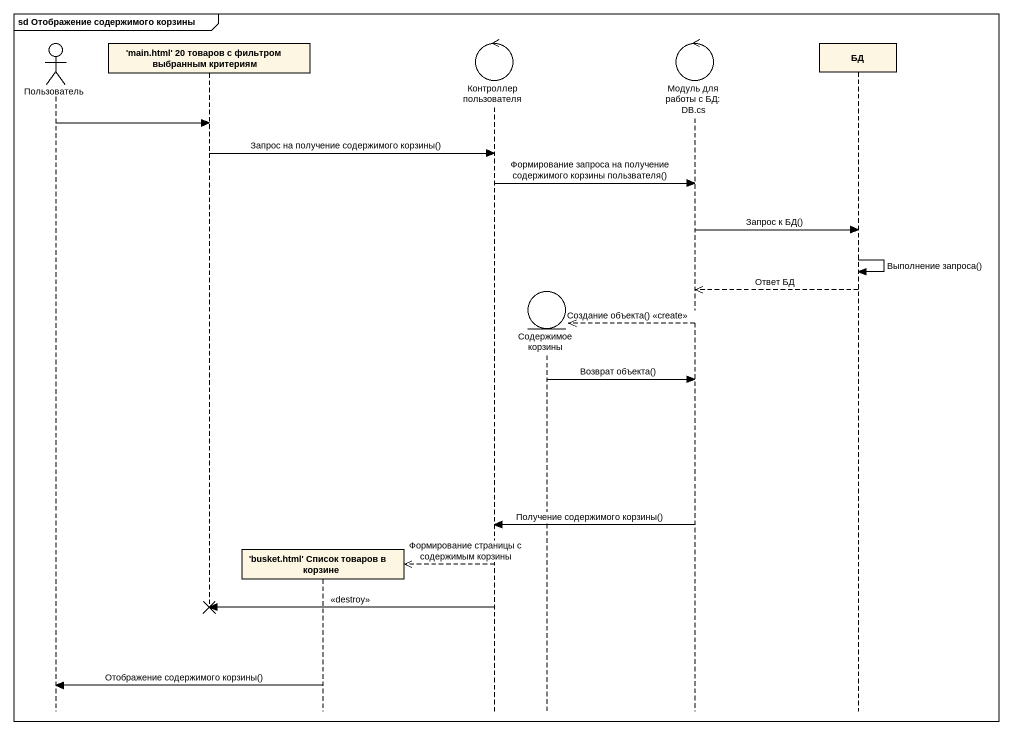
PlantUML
@startuml
mainframe sd Отображение содержимого корзины
hide footbox
actor Пользователь
participant "'main.html' 20 товаров c фильтром выбранным критериям" as main_html_20_товаров_c
participant "'busket.html' Cписок товаров в корзине" as busket_html_Cписок_товаров
control "Контроллер пользователя" as Контроллер_пользователя
entity "Содержимое корзины" as Содержимое_корзины
control "Модуль для работы с БД: DB.cs" as Модуль_для_работы_с_БД_DB_cs
participant БД

Пользователь -> main_html_20_товаров_c
main_html_20_товаров_c -> Контроллер_пользователя : Запрос на получение содержимого корзины()
Контроллер_пользователя -> Модуль_для_работы_с_БД_DB_cs : Формирование запроса на получение содержимого корзины пользвателя()
Модуль_для_работы_с_БД_DB_cs -> БД : Запрос к БД()
БД -> БД : Выполнение запроса()
БД -->> Модуль_для_работы_с_БД_DB_cs : Ответ БД
Модуль_для_работы_с_БД_DB_cs -->> Содержимое_корзины ** : Создание объекта() <<create>>
Содержимое_корзины -> Модуль_для_работы_с_БД_DB_cs : Возврат объекта()
Модуль_для_работы_с_БД_DB_cs -> Контроллер_пользователя : Получение содержимого корзины()
Контроллер_пользователя -->> busket_html_Cписок_товаров ** : Формирование страницы с содержимым корзины
Контроллер_пользователя -> main_html_20_товаров_c !! : <<destroy>>
busket_html_Cписок_товаров -> Пользователь : Отображение содержимого корзины()
@enduml
